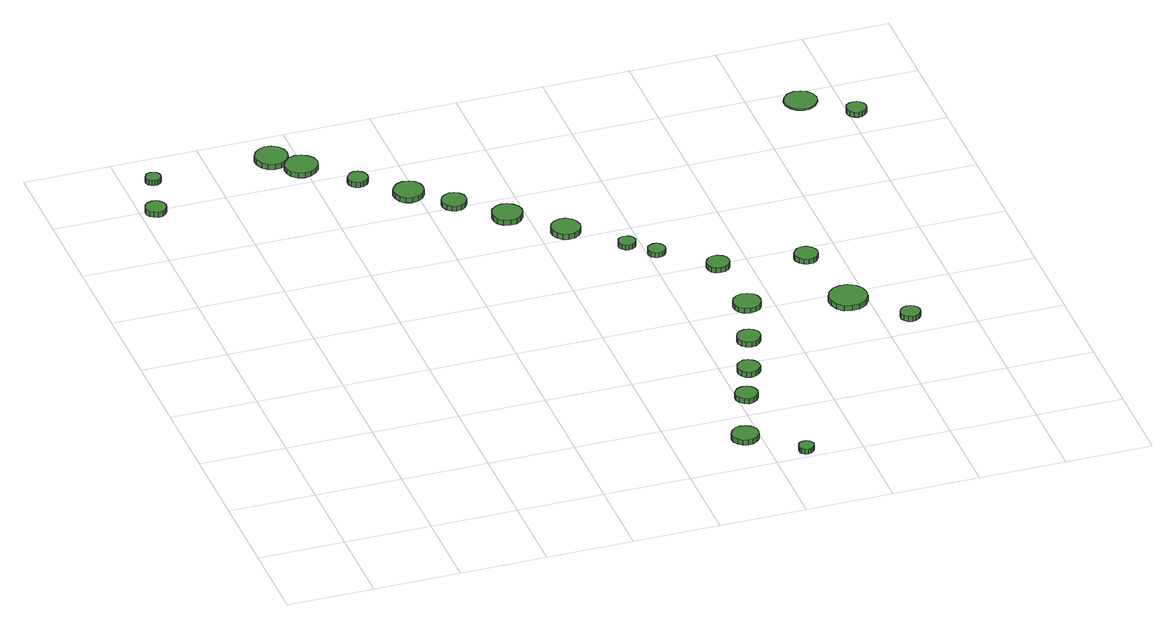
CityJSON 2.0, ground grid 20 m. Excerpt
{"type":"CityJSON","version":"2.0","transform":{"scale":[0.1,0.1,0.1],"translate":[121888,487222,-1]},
"CityObjects":{
"tree1":{"type":"SolitaryVegetationObject","attributes":{"function":"something"},"geometry":[{"type":"MultiSurface","lod":"1","boundaries":[[[0,1,2,3,4,5,6,7,8,9,10,11,12,13,14]],[[15,16,17,18,19,20,21,22,23,24,25,26,27,28,29]],[[0,29,28,1]],[[1,28,27,2]],[[2,27,26,3]],[[3,26,25,4]],[[4,25,24,5]],[[5,24,23,6]],[[6,23,22,7]],[[7,22,21,8]],[[8,21,20,9]],[[9,20,19,10]],[[10,19,18,11]],[[11,18,17,12]],[[12,17,16,13]],[[13,16,15,14]],[[14,15,29,0]]]}]},
"tree2":{"type":"SolitaryVegetationObject","attributes":{"function":"something"},"geometry":[{"type":"MultiSurface","lod":"1","boundaries":[[[30,31,32,33,34,35,36,37,38,39,40,41,42,43,44]],[[45,46,47,48,49,50,51,52,53,54,55,56,57,58,59]],[[30,59,58,31]],[[31,58,57,32]],[[32,57,56,33]],[[33,56,55,34]],[[34,55,54,35]],[[35,54,53,36]],[[36,53,52,37]],[[37,52,51,38]],[[38,51,50,39]],[[39,50,49,40]],[[40,49,48,41]],[[41,48,47,42]],[[42,47,46,43]],[[43,46,45,44]],[[44,45,59,30]]]}]},
"tree3":{"type":"SolitaryVegetationObject","attributes":{"function":"something"},"geometry":[{"type":"MultiSurface","lod":"1","boundaries":[[[60,61,62,63,64,65,66,67,68,69,70,71,72,73,74]],[[75,76,77,78,79,80,81,82,83,84,85,86,87,88,89]],[[60,89,88,61]],[[61,88,87,62]],[[62,87,86,63]],[[63,86,85,64]],[[64,85,84,65]],[[65,84,83,66]],[[66,83,82,67]],[[67,82,81,68]],[[68,81,80,69]],[[69,80,79,70]],[[70,79,78,71]],[[71,78,77,72]],[[72,77,76,73]],[[73,76,75,74]],[[74,75,89,60]]]}]},
"tree4":{"type":"SolitaryVegetationObject","attributes":{"function":"something"},"geometry":[{"type":"MultiSurface","lod":"1","boundaries":[[[90,91,92,93,94,95,96,97,98,99,100,101,102,103,104]],[[105,106,107,108,109,110,111,112,113,114,115,116,117,118,119]],[[90,119,118,91]],[[91,118,117,92]],[[92,117,116,93]],[[93,116,115,94]],[[94,115,114,95]],[[95,114,113,96]],[[96,113,112,97]],[[97,112,111,98]],[[98,111,110,99]],[[99,110,109,100]],[[100,109,108,101]],[[101,108,107,102]],[[102,107,106,103]],[[103,106,105,104]],[[104,105,119,90]]]}]},
"tree5":{"type":"SolitaryVegetationObject","attributes":{"function":"something"},"geometry":[{"type":"MultiSurface","lod":"1","boundaries":[[[120,121,122,123,124,125,126,127,128,129,130,131,132,133,134]],[[135,136,137,138,139,140,141,142,143,144,145,146,147,148,149]],[[120,149,148,121]],[[121,148,147,122]],[[122,147,146,123]],[[123,146,145,124]],[[124,145,144,125]],[[125,144,143,126]],[[126,143,142,127]],[[127,142,141,128]],[[128,141,140,129]],[[129,140,139,130]],[[130,139,138,131]],[[131,138,137,132]],[[132,137,136,133]],[[133,136,135,134]],[[134,135,149,120]]]}]},
"tree6":{"type":"SolitaryVegetationObject","attributes":{"function":"something"},"geometry":[{"type":"MultiSurface","lod":"1","boundaries":[[[150,151,152,153,154,155,156,157,158,159,160,161,162,163,164]],[[165,166,167,168,169,170,171,172,173,174,175,176,177,178,179]],[[150,179,178,151]],[[151,178,177,152]],[[152,177,176,153]],[[153,176,175,154]],[[154,175,174,155]],[[155,174,173,156]],[[156,173,172,157]],[[157,172,171,158]],[[158,171,170,159]],[[159,170,169,160]],[[160,169,168,161]],[[161,168,167,162]],[[162,167,166,163]],[[163,166,165,164]],[[164,165,179,150]]]}]},
"tree7":{"type":"SolitaryVegetationObject","attributes":{"function":"something"},"geometry":[{"type":"MultiSurface","lod":"1","boundaries":[[[180,181,182,183,184,185,186,187,188,189,190,191,192,193,194]],[[195,196,197,198,199,200,201,202,203,204,205,206,207,208,209]],[[180,209,208,181]],[[181,208,207,182]],[[182,207,206,183]],[[183,206,205,184]],[[184,205,204,185]],[[185,204,203,186]],[[186,203,202,187]],[[187,202,201,188]],[[188,201,200,189]],[[189,200,199,190]],[[190,199,198,191]],[[191,198,197,192]],[[192,197,196,193]],[[193,196,195,194]],[[194,195,209,180]]]}]},
"tree8":{"type":"SolitaryVegetationObject","attributes":{"function":"something"},"geometry":[{"type":"MultiSurface","lod":"1","boundaries":[[[210,211,212,213,214,215,216,217,218,219,220,221,222,223,224]],[[225,226,227,228,229,230,231,232,233,234,235,236,237,238,239]],[[210,239,238,211]],[[211,238,237,212]],[[212,237,236,213]],[[213,236,235,214]],[[214,235,234,215]],[[215,234,233,216]],[[216,233,232,217]],[[217,232,231,218]],[[218,231,230,219]],[[219,230,229,220]],[[220,229,228,221]],[[221,228,227,222]],[[222,227,226,223]],[[223,226,225,224]],[[224,225,239,210]]]}]},
"tree9":{"type":"SolitaryVegetationObject","attributes":{"function":"something"},"geometry":[{"type":"MultiSurface","lod":"1","boundaries":[[[240,241,242,243,244,245,246,247,248,249,250,251,252,253,254]],[[255,256,257,258,259,260,261,262,263,264,265,266,267,268,269]],[[240,269,268,241]],[[241,268,267,242]],[[242,267,266,243]],[[243,266,265,244]],[[244,265,264,245]],[[245,264,263,246]],[[246,263,262,247]],[[247,262,261,248]],[[248,261,260,249]],[[249,260,259,250]],[[250,259,258,251]],[[251,258,257,252]],[[252,257,256,253]],[[253,256,255,254]],[[254,255,269,240]]]}]},
"tree10":{"type":"SolitaryVegetationObject","attributes":{"function":"something"},"geometry":[{"type":"MultiSurface","lod":"1","boundaries":[[[270,271,272,273,274,275,276,277,278,279,280,281,282,283,284]],[[285,286,287,288,289,290,291,292,293,294,295,296,297,298,299]],[[270,299,298,271]],[[271,298,297,272]],[[272,297,296,273]],[[273,296,295,274]],[[274,295,294,275]],[[275,294,293,276]],[[276,293,292,277]],[[277,292,291,278]],[[278,291,290,279]],[[279,290,289,280]],[[280,289,288,281]],[[281,288,287,282]],[[282,287,286,283]],[[283,286,285,284]],[[284,285,299,270]]]}]},
"tree11":{"type":"SolitaryVegetationObject","attributes":{"function":"something"},"geometry":[{"type":"MultiSurface","lod":"1","boundaries":[[[300,301,302,303,304,305,306,307,308,309,310,311,312,313,314]],[[315,316,317,318,319,320,321,322,323,324,325,326,327,328,329]],[[300,329,328,301]],[[301,328,327,302]],[[302,327,326,303]],[[303,326,325,304]],[[304,325,324,305]],[[305,324,323,306]],[[306,323,322,307]],[[307,322,321,308]],[[308,321,320,309]],[[309,320,319,310]],[[310,319,318,311]],[[311,318,317,312]],[[312,317,316,313]],[[313,316,315,314]],[[314,315,329,300]]]}]},
"tree12":{"type":"SolitaryVegetationObject","attributes":{"function":"something"},"geometry":[{"type":"MultiSurface","lod":"1","boundaries":[[[330,331,332,333,334,335,336,337,338,339,340,341,342,343,344]],[[345,346,347,348,349,350,351,352,353,354,355,356,357,358,359]],[[330,359,358,331]],[[331,358,357,332]],[[332,357,356,333]],[[333,356,355,334]],[[334,355,354,335]],[[335,354,353,336]],[[336,353,352,337]],[[337,352,351,338]],[[338,351,350,339]],[[339,350,349,340]],[[340,349,348,341]],[[341,348,347,342]],[[342,347,346,343]],[[343,346,345,344]],[[344,345,359,330]]]}]},
"tree13":{"type":"SolitaryVegetationObject","attributes":{"function":"something"},"geometry":[{"type":"MultiSurface","lod":"1","boundaries":[[[360,361,362,363,364,365,366,367,368,369,370,371,372,373,374]],[[375,376,377,378,379,380,381,382,383,384,385,386,387,388,389]],[[360,389,388,361]],[[361,388,387,362]],[[362,387,386,363]],[[363,386,385,364]],[[364,385,384,365]],[[365,384,383,366]],[[366,383,382,367]],[[367,382,381,368]],[[368,381,380,369]],[[369,380,379,370]],[[370,379,378,371]],[[371,378,377,372]],[[372,377,376,373]],[[373,376,375,374]],[[374,375,389,360]]]}]},
"tree14":{"type":"SolitaryVegetationObject","attributes":{"function":"something"},"geometry":[{"type":"MultiSurface","lod":"1","boundaries":[[[390,391,392,393,394,395,396,397,398,399,400,401,402,403,404]],[[405,406,407,408,409,410,411,412,413,414,415,416,417,418,419]],[[390,419,418,391]],[[391,418,417,392]],[[392,417,416,393]],[[393,416,415,394]],[[394,415,414,395]],[[395,414,413,396]],[[396,413,412,397]],[[397,412,411,398]],[[398,411,410,399]],[[399,410,409,400]],[[400,409,408,401]],[[401,408,407,402]],[[402,407,406,403]],[[403,406,405,404]],[[404,405,419,390]]]}]},
"tree15":{"type":"SolitaryVegetationObject","attributes":{"function":"something"},"geometry":[{"type":"MultiSurface","lod":"1","boundaries":[[[420,421,422,423,424,425,426,427,428,429,430,431,432,433,434]],[[435,436,437,438,439,440,441,442,443,444,445,446,447,448,449]],[[420,449,448,421]],[[421,448,447,422]],[[422,447,446,423]],[[423,446,445,424]],[[424,445,444,425]],[[425,444,443,426]],[[426,443,442,427]],[[427,442,441,428]],[[428,441,440,429]],[[429,440,439,430]],[[430,439,438,431]],[[431,438,437,432]],[[432,437,436,433]],[[433,436,435,434]],[[434,435,449,420]]]}]},
"tree16":{"type":"SolitaryVegetationObject","attributes":{"function":"something"},"geometry":[{"type":"MultiSurface","lod":"1","boundaries":[[[450,451,452,453,454,455,456,457,458,459,460,461,462,463,464]],[[465,466,467,468,469,470,471,472,473,474,475,476,477,478,479]],[[450,479,478,451]],[[451,478,477,452]],[[452,477,476,453]],[[453,476,475,454]],[[454,475,474,455]],[[455,474,473,456]],[[456,473,472,457]],[[457,472,471,458]],[[458,471,470,459]],[[459,470,469,460]],[[460,469,468,461]],[[461,468,467,462]],[[462,467,466,463]],[[463,466,465,464]],[[464,465,479,450]]]}]},
"tree17":{"type":"SolitaryVegetationObject","attributes":{"function":"something"},"geometry":[{"type":"MultiSurface","lod":"1","boundaries":[[[480,481,482,483,484,485,486,487,488,489,490,491,492,493,494]],[[495,496,497,498,499,500,501,502,503,504,505,506,507,508,509]],[[480,509,508,481]],[[481,508,507,482]],[[482,507,506,483]],[[483,506,505,484]],[[484,505,504,485]],[[485,504,503,486]],[[486,503,502,487]],[[487,502,501,488]],[[488,501,500,489]],[[489,500,499,490]],[[490,499,498,491]],[[491,498,497,492]],[[492,497,496,493]],[[493,496,495,494]],[[494,495,509,480]]]}]},
"tree18":{"type":"SolitaryVegetationObject","attributes":{"function":"something"},"geometry":[{"type":"MultiSurface","lod":"1","boundaries":[[[510,511,512,513,514,515,516,517,518,519,520,521,522,523,524]],[[525,526,527,528,529,530,531,532,533,534,535,536,537,538,539]],[[510,539,538,511]],[[511,538,537,512]],[[512,537,536,513]],[[513,536,535,514]],[[514,535,534,515]],[[515,534,533,516]],[[516,533,532,517]],[[517,532,531,518]],[[518,531,530,519]],[[519,530,529,520]],[[520,529,528,521]],[[521,528,527,522]],[[522,527,526,523]],[[523,526,525,524]],[[524,525,539,510]]]}]},
"tree19":{"type":"SolitaryVegetationObject","attributes":{"function":"something"},"geometry":[{"type":"MultiSurface","lod":"1","boundaries":[[[540,541,542,543,544,545,546,547,548,549,550,551,552,553,554]],[[555,556,557,558,559,560,561,562,563,564,565,566,567,568,569]],[[540,569,568,541]],[[541,568,567,542]],[[542,567,566,543]],[[543,566,565,544]],[[544,565,564,545]],[[545,564,563,546]],[[546,563,562,547]],[[547,562,561,548]],[[548,561,560,549]],[[549,560,559,550]],[[550,559,558,551]],[[551,558,557,552]],[[552,557,556,553]],[[553,556,555,554]],[[554,555,569,540]]]}]},
"tree20":{"type":"SolitaryVegetationObject","attributes":{"function":"something"},"geometry":[{"type":"MultiSurface","lod":"1","boundaries":[[[570,571,572,573,574,575,576,577,578,579,580,581,582,583,584]],[[585,586,587,588,589,590,591,592,593,594,595,596,597,598,599]],[[570,599,598,571]],[[571,598,597,572]],[[572,597,596,573]],[[573,596,595,574]],[[574,595,594,575]],[[575,594,593,576]],[[576,593,592,577]],[[577,592,591,578]],[[578,591,590,579]],[[579,590,589,580]],[[580,589,588,581]],[[581,588,587,582]],[[582,587,586,583]],[[583,586,585,584]],[[584,585,599,570]]]}]},
"tree21":{"type":"SolitaryVegetationObject","attributes":{"function":"something"},"geometry":[{"type":"MultiSurface","lod":"1","boundaries":[[[600,601,602,603,604,605,606,607,608,609,610,611,612,613,614]],[[615,616,617,618,619,620,621,622,623,624,625,626,627,628,629]],[[600,629,628,601]],[[601,628,627,602]],[[602,627,626,603]],[[603,626,625,604]],[[604,625,624,605]],[[605,624,623,606]],[[606,623,622,607]],[[607,622,621,608]],[[608,621,620,609]],[[609,620,619,610]],[[610,619,618,611]],[[611,618,617,612]],[[612,617,616,613]],[[613,616,615,614]],[[614,615,629,600]]]}]},
"tree22":{"type":"SolitaryVegetationObject","attributes":{"function":"something"},"geometry":[{"type":"MultiSurface","lod":"1","boundaries":[[[630,631,632,633,634,635,636,637,638,639,640,641,642,643,644]],[[645,646,647,648,649,650,651,652,653,654,655,656,657,658,659]],[[630,659,658,631]],[[631,658,657,632]],[[632,657,656,633]],[[633,656,655,634]],[[634,655,654,635]],[[635,654,653,636]],[[636,653,652,637]],[[637,652,651,638]],[[638,651,650,639]],[[639,650,649,640]],[[640,649,648,641]],[[641,648,647,642]],[[642,647,646,643]],[[643,646,645,644]],[[644,645,659,630]]]}]},
"tree23":{"type":"SolitaryVegetationObject","attributes":{"function":"something"},"geometry":[{"type":"MultiSurface","lod":"1","boundaries":[[[660,661,662,663,664,665,666,667,668,669,670,671,672,673,674]],[[675,676,677,678,679,680,681,682,683,684,685,686,687,688,689]],[[660,689,688,661]],[[661,688,687,662]],[[662,687,686,663]],[[663,686,685,664]],[[664,685,684,665]],[[665,684,683,666]],[[666,683,682,667]],[[667,682,681,668]],[[668,681,680,669]],[[669,680,679,670]],[[670,679,678,671]],[[671,678,677,672]],[[672,677,676,673]],[[673,676,675,674]],[[674,675,689,660]]]}]}
},
"vertices":[
[56,1383,30],[54,1393,30],[48,1401,30],[40,1406,30],[30,1407,30],[21,1404,30],[13,1397,30],[9,1388,30],[9,1378,30],[13,1369,30],[21,1363,30],[30,1359,30],[40,1360,30],[48,1365,30],[54,1373,30],[54,1373,17],[48,1365,17],[40,1360,17],[30,1359,17],[21,1363,17],[13,1369,17],[9,1378,17],[9,1388,17],[13,1397,17],[21,1404,17],[30,1407,17],[40,1406,17],[48,1401,17],[54,1393,17],[56,1383,17],
[83,1500,30],[82,1507,30],[78,1513,30],[71,1516,30],[64,1517,30],[57,1515,30],[52,1510,30],[49,1503,30],[49,1496,30],[52,1490,30],[57,1485,30],[64,1483,30],[71,1483,30],[78,1487,30],[82,1493,30],[82,1493,17],[78,1487,17],[71,1483,17],[64,1483,17],[57,1485,17],[52,1490,17],[49,1496,17],[49,1503,17],[52,1510,17],[57,1515,17],[64,1517,17],[71,1516,17],[78,1513,17],[82,1507,17],[83,1500,17],
[376,1499,29],[373,1514,29],[364,1527,29],[351,1535,29],[335,1536,29],[320,1531,29],[309,1521,29],[302,1507,29],[302,1491,29],[309,1477,29],[320,1467,29],[335,1462,29],[351,1463,29],[364,1471,29],[373,1484,29],[373,1484,16],[364,1471,16],[351,1463,16],[335,1462,16],[320,1467,16],[309,1477,16],[302,1491,16],[302,1507,16],[309,1521,16],[320,1531,16],[335,1536,16],[351,1535,16],[364,1527,16],[373,1514,16],[376,1499,16],
[428,1447,27],[425,1463,27],[415,1475,27],[402,1483,27],[387,1485,27],[372,1480,27],[360,1469,27],[354,1455,27],[354,1440,27],[360,1425,27],[372,1415,27],[387,1410,27],[402,1412,27],[415,1420,27],[425,1432,27],[425,1432,15],[415,1420,15],[402,1412,15],[387,1410,15],[372,1415,15],[360,1425,15],[354,1440,15],[354,1455,15],[360,1469,15],[372,1480,15],[387,1485,15],[402,1483,15],[415,1475,15],[425,1463,15],[428,1447,15],
[514,1359,27],[512,1368,27],[507,1376,27],[498,1381,27],[489,1382,27],[480,1379,27],[473,1372,27],[469,1364,27],[469,1354,27],[473,1345,27],[480,1339,27],[489,1336,27],[498,1337,27],[507,1342,27],[512,1350,27],[512,1350,14],[507,1342,14],[498,1337,14],[489,1336,14],[480,1339,14],[473,1345,14],[469,1354,14],[469,1364,14],[473,1372,14],[480,1379,14],[489,1382,14],[498,1381,14],[507,1376,14],[512,1368,14],[514,1359,14],
[614,1274,28],[611,1288,28],[603,1299,28],[591,1307,28],[576,1308,28],[563,1304,28],[552,1294,28],[546,1281,28],[546,1267,28],[552,1253,28],[563,1244,28],[576,1239,28],[591,1241,28],[603,1248,28],[611,1260,28],[611,1260,15],[603,1248,15],[591,1241,15],[576,1239,15],[563,1244,15],[552,1253,15],[546,1267,15],[546,1281,15],[552,1294,15],[563,1304,15],[576,1308,15],[591,1307,15],[603,1299,15],[611,1288,15],[614,1274,15],
[991,102,31],[989,114,31],[981,124,31],[970,130,31],[958,132,31],[946,128,31],[937,120,31],[931,108,31],[931,95,31],[937,84,31],[946,76,31],[958,72,31],[970,73,31],[981,79,31],[989,89,31],[989,89,18],[981,79,18],[970,73,18],[958,72,18],[946,76,18],[937,84,18],[931,95,18],[931,108,18],[937,120,18],[946,128,18],[958,132,18],[970,130,18],[981,124,18],[989,114,18],[991,102,18],
[690,1206,26],[688,1218,26],[681,1228,26],[671,1234,26],[659,1235,26],[648,1231,26],[639,1223,26],[634,1212,26],[634,1201,26],[639,1190,26],[648,1182,26],[659,1178,26],[671,1179,26],[681,1185,26],[688,1195,26],[688,1195,14],[681,1185,14],[671,1179,14],[659,1178,14],[648,1182,14],[639,1190,14],[634,1201,14],[634,1212,14],[639,1223,14],[648,1231,14],[659,1235,14],[671,1234,14],[681,1228,14],[688,1218,14],[690,1206,14],
[1092,19,27],[1090,26,27],[1086,32,27],[1080,36,27],[1072,36,27],[1065,34,27],[1060,29,27],[1057,22,27],[1057,15,27],[1060,8,27],[1065,3,27],[1072,1,27],[1080,2,27],[1086,6,27],[1090,11,27],[1090,11,15],[1086,6,15],[1080,2,15],[1072,1,15],[1065,3,15],[1060,8,15],[1057,15,15],[1057,22,15],[1060,29,15],[1065,34,15],[1072,36,15],[1080,36,15],[1086,32,15],[1090,26,15],[1092,19,15],
[790,1120,27],[787,1134,27],[778,1146,27],[766,1153,27],[752,1154,27],[738,1150,27],[727,1140,27],[722,1127,27],[722,1113,27],[727,1100,27],[738,1090,27],[752,1086,27],[766,1087,27],[778,1094,27],[787,1106,27],[787,1106,14],[778,1094,14],[766,1087,14],[752,1086,14],[738,1090,14],[727,1100,14],[722,1113,14],[722,1127,14],[727,1140,14],[738,1150,14],[752,1154,14],[766,1153,14],[778,1146,14],[787,1134,14],[790,1120,14],
[1042,257,30],[1040,268,30],[1034,276,30],[1025,282,30],[1014,283,30],[1004,280,30],[996,272,30],[991,263,30],[991,252,30],[996,242,30],[1004,235,30],[1014,231,30],[1025,233,30],[1034,238,30],[1040,247,30],[1040,247,17],[1034,238,17],[1025,233,17],[1014,231,17],[1004,235,17],[996,242,17],[991,252,17],[991,263,17],[996,272,17],[1004,280,17],[1014,283,17],[1025,282,17],[1034,276,17],[1040,268,17],[1042,257,17],
[892,1025,26],[889,1038,26],[881,1050,26],[869,1057,26],[855,1058,26],[842,1054,26],[832,1045,26],[826,1032,26],[826,1018,26],[832,1005,26],[842,996,26],[855,992,26],[869,993,26],[881,1000,26],[889,1011,26],[889,1011,13],[881,1000,13],[869,993,13],[855,992,13],[842,996,13],[832,1005,13],[826,1018,13],[826,1032,13],[832,1045,13],[842,1054,13],[855,1058,13],[869,1057,13],[881,1050,13],[889,1038,13],[892,1025,13],
[1084,366,24],[1082,376,24],[1075,385,24],[1066,391,24],[1055,392,24],[1045,388,24],[1037,381,24],[1033,371,24],[1033,361,24],[1037,351,24],[1045,343,24],[1055,340,24],[1066,341,24],[1075,347,24],[1082,355,24],[1082,355,11],[1075,347,11],[1066,341,11],[1055,340,11],[1045,343,11],[1037,351,11],[1033,361,11],[1033,371,11],[1037,381,11],[1045,388,11],[1055,392,11],[1066,391,11],[1075,385,11],[1082,376,11],[1084,366,11],
[1125,484,23],[1123,495,23],[1116,504,23],[1107,509,23],[1096,510,23],[1085,507,23],[1077,499,23],[1072,489,23],[1072,478,23],[1077,468,23],[1085,460,23],[1096,457,23],[1107,458,23],[1116,464,23],[1123,473,23],[1123,473,10],[1116,464,10],[1107,458,10],[1096,457,10],[1085,460,10],[1077,468,10],[1072,478,10],[1072,489,10],[1077,499,10],[1085,507,10],[1096,510,10],[1107,509,10],[1116,504,10],[1123,495,10],[1125,484,10],
[987,927,26],[985,935,26],[980,942,26],[973,946,26],[965,947,26],[957,944,26],[951,939,26],[948,931,26],[948,923,26],[951,916,26],[957,910,26],[965,908,26],[973,909,26],[980,913,26],[985,919,26],[985,919,14],[980,913,14],[973,909,14],[965,908,14],[957,910,14],[951,916,14],[948,923,14],[948,931,14],[951,939,14],[957,944,14],[965,947,14],[973,946,14],[980,942,14],[985,935,14],[987,927,14],
[1039,878,26],[1037,886,26],[1033,893,26],[1025,897,26],[1017,898,26],[1009,895,26],[1003,890,26],[1000,882,26],[1000,874,26],[1003,866,26],[1009,861,26],[1017,858,26],[1025,859,26],[1033,863,26],[1037,870,26],[1037,870,14],[1033,863,14],[1025,859,14],[1017,858,14],[1009,861,14],[1003,866,14],[1000,874,14],[1000,882,14],[1003,890,14],[1009,895,14],[1017,898,14],[1025,897,14],[1033,893,14],[1037,886,14],[1039,878,14],
[1169,612,26],[1167,625,26],[1159,636,26],[1148,642,26],[1135,644,26],[1122,640,26],[1113,631,26],[1107,619,26],[1107,606,26],[1113,594,26],[1122,585,26],[1135,581,26],[1148,583,26],[1159,589,26],[1167,600,26],[1167,600,14],[1159,589,14],[1148,583,14],[1135,581,14],[1122,585,14],[1113,594,14],[1107,606,14],[1107,619,14],[1113,631,14],[1122,640,14],[1135,644,14],[1148,642,14],[1159,636,14],[1167,625,14],[1169,612,14],
[1154,781,28],[1152,791,28],[1146,800,28],[1136,805,28],[1126,806,28],[1115,803,28],[1107,796,28],[1103,786,28],[1103,775,28],[1107,765,28],[1115,758,28],[1126,755,28],[1136,756,28],[1146,761,28],[1152,770,28],[1152,770,15],[1146,761,15],[1136,756,15],[1126,755,15],[1115,758,15],[1107,765,15],[1103,775,15],[1103,786,15],[1107,796,15],[1115,803,15],[1126,806,15],[1136,805,15],[1146,800,15],[1152,791,15],[1154,781,15],
[1398,562,27],[1395,580,27],[1384,594,27],[1368,603,27],[1350,605,27],[1333,600,27],[1320,588,27],[1312,571,27],[1312,553,27],[1320,536,27],[1333,524,27],[1350,519,27],[1368,521,27],[1384,530,27],[1395,544,27],[1395,544,14],[1384,530,14],[1368,521,14],[1350,519,14],[1333,524,14],[1320,536,14],[1312,553,14],[1312,571,14],[1320,588,14],[1333,600,14],[1350,605,14],[1368,603,14],[1384,594,14],[1395,580,14],[1398,562,14],
[1348,750,29],[1346,761,29],[1339,770,29],[1330,776,29],[1319,777,29],[1308,774,29],[1300,766,29],[1295,756,29],[1295,745,29],[1300,735,29],[1308,727,29],[1319,724,29],[1330,725,29],[1339,730,29],[1346,739,29],[1346,739,17],[1339,730,17],[1330,725,17],[1319,724,17],[1308,727,17],[1300,735,17],[1295,745,17],[1295,756,17],[1300,766,17],[1308,774,17],[1319,777,17],[1330,776,17],[1339,770,17],[1346,761,17],[1348,750,17],
[1489,467,21],[1487,476,21],[1481,484,21],[1473,488,21],[1464,489,21],[1455,486,21],[1448,480,21],[1444,471,21],[1444,462,21],[1448,453,21],[1455,447,21],[1464,444,21],[1473,445,21],[1481,450,21],[1487,457,21],[1487,457,8],[1481,450,8],[1473,445,8],[1464,444,8],[1455,447,8],[1448,453,8],[1444,462,8],[1444,471,8],[1448,480,8],[1455,486,8],[1464,489,8],[1473,488,8],[1481,484,8],[1487,476,8],[1489,467,8],
[1554,1363,12],[1551,1378,12],[1541,1391,12],[1528,1399,12],[1512,1401,12],[1497,1396,12],[1486,1385,12],[1479,1371,12],[1479,1355,12],[1486,1341,12],[1497,1331,12],[1512,1326,12],[1528,1327,12],[1541,1335,12],[1551,1348,12],[1551,1348,9],[1541,1335,9],[1528,1327,9],[1512,1326,9],[1497,1331,9],[1486,1341,9],[1479,1355,9],[1479,1371,9],[1486,1385,9],[1497,1396,9],[1512,1401,9],[1528,1399,9],[1541,1391,9],[1551,1378,9],[1554,1363,9],
[1638,1275,28],[1636,1284,28],[1630,1291,28],[1622,1296,28],[1613,1297,28],[1604,1294,28],[1597,1288,28],[1593,1279,28],[1593,1270,28],[1597,1261,28],[1604,1255,28],[1613,1252,28],[1622,1253,28],[1630,1258,28],[1636,1265,28],[1636,1265,15],[1630,1258,15],[1622,1253,15],[1613,1252,15],[1604,1255,15],[1597,1261,15],[1593,1270,15],[1593,1279,15],[1597,1288,15],[1604,1294,15],[1613,1297,15],[1622,1296,15],[1630,1291,15],[1636,1284,15],[1638,1275,15]
]}
